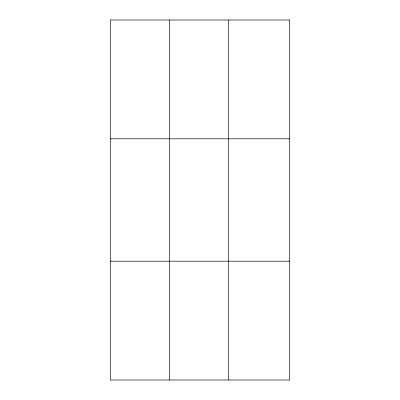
<?xml version="1.0" encoding="UTF-8"?>
<svg xmlns="http://www.w3.org/2000/svg" width="400" height="400" viewBox="0 0 400 400"><rect width="100%" height="100%" fill="white"/><g stroke="black" fill="none" stroke-linecap="round" stroke-linejoin="round"><path stroke-width="0.6" d="M169.52 380L169.52 20M228.69 380L228.69 20M110.35 138.8L289.65 138.8M110.35 261.2L289.65 261.2M289.65 20L289.65 380L110.35 380L110.35 20L289.65 20"/></g></svg>
